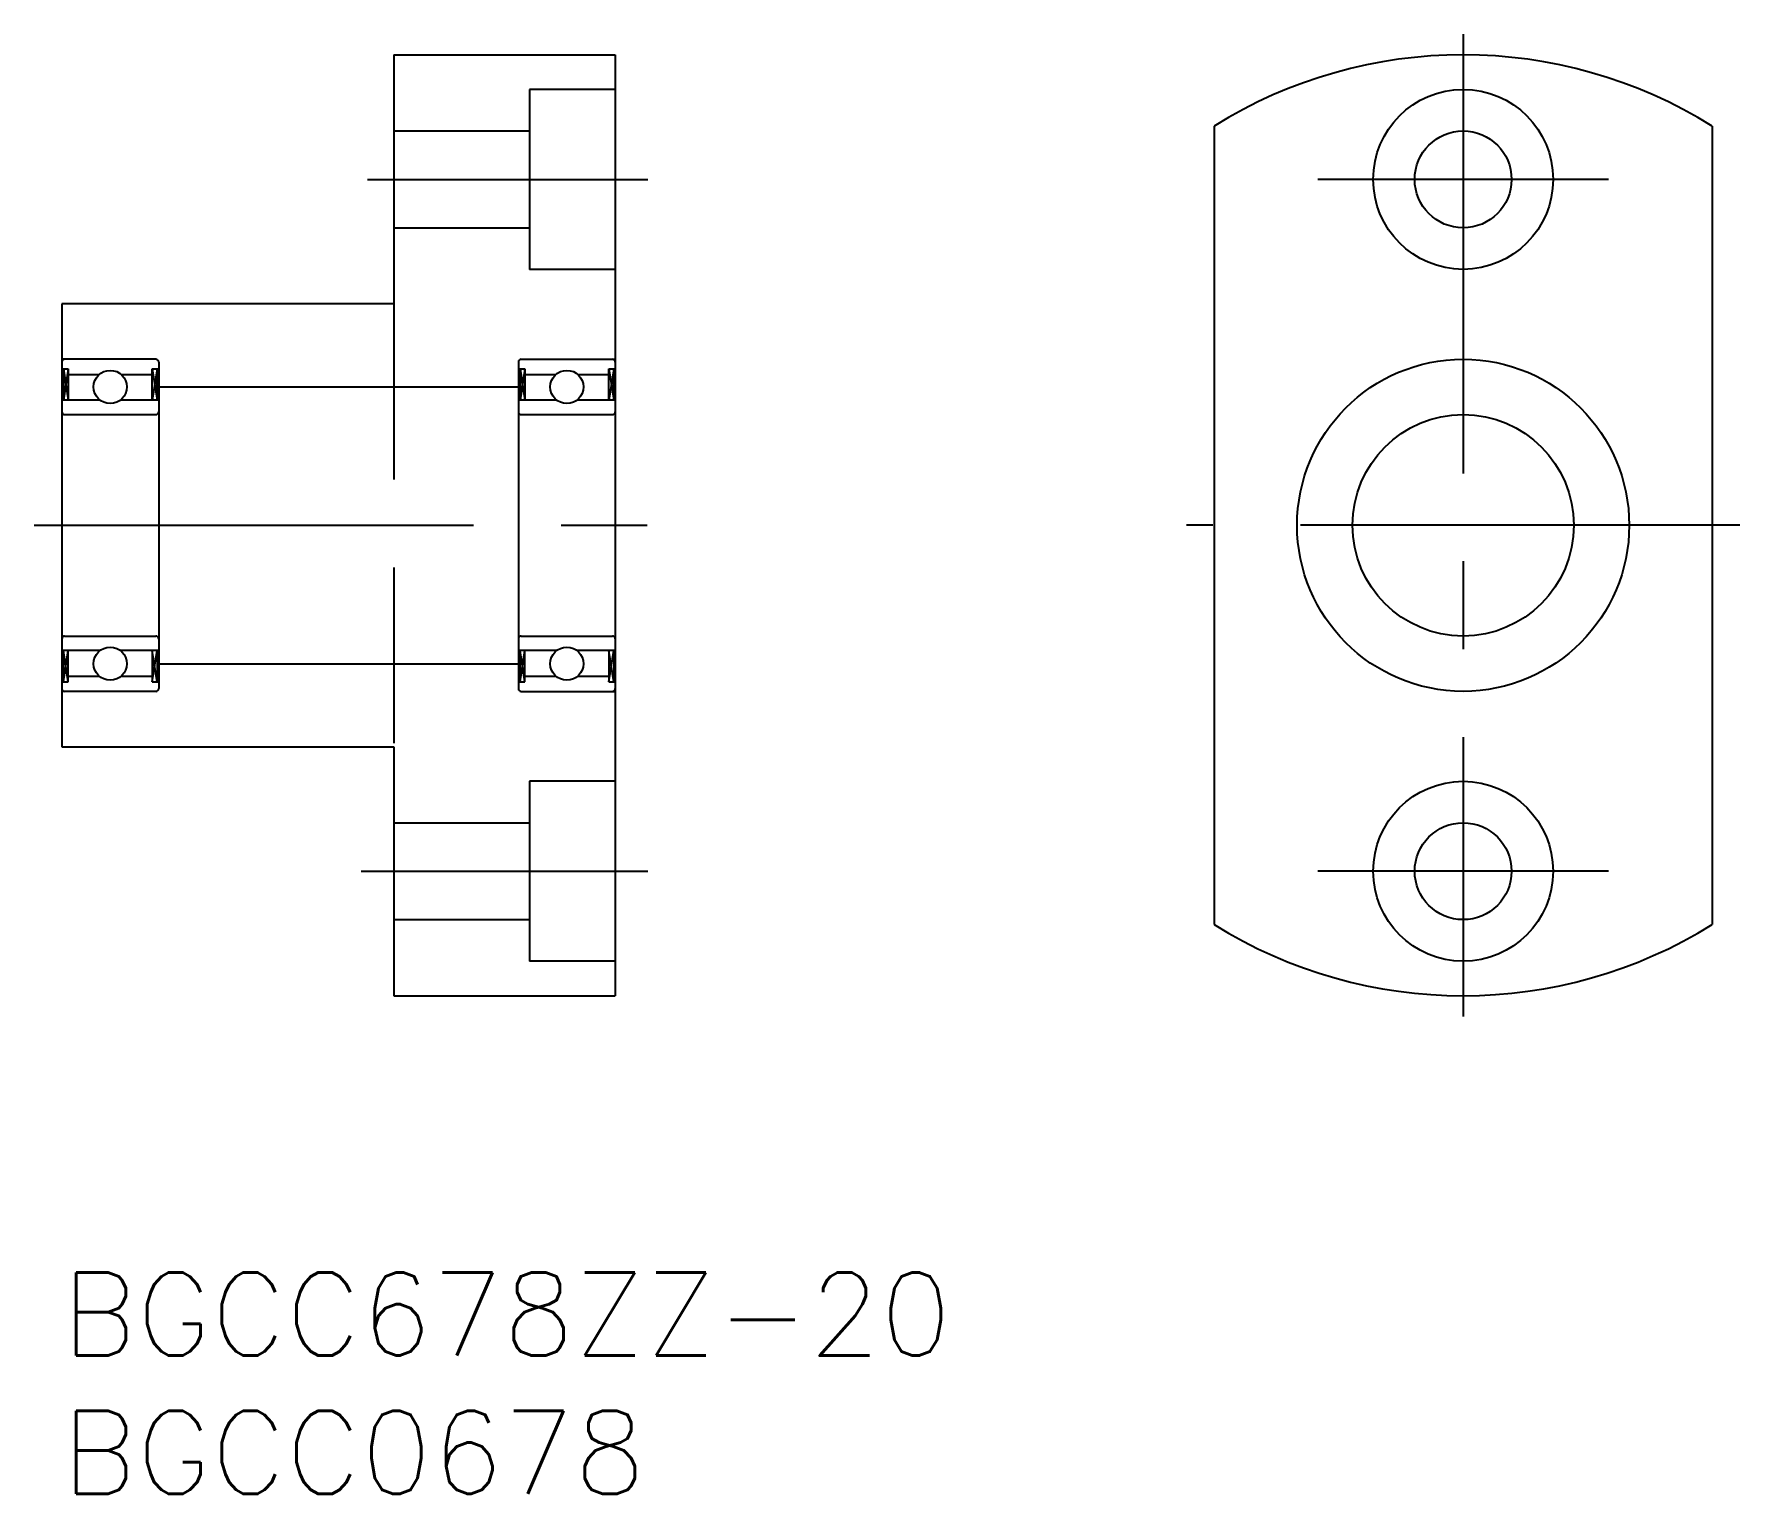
# Model space of a CAD drawing. Extents: x -1 to 60.6, y -8 to 44.8.
import ezdxf

# ---------------------------------------------------------------- set-up
doc = ezdxf.new("R2010")
doc.units = 0
doc.header["$LTSCALE"] = 0.5
doc.linetypes.add('CENTER', pattern=[50.8, 31.75, -6.35, 6.35, -6.35])
doc.linetypes.add('DASHED', pattern=[19.05, 12.7, -6.35])
for name, color, linetype in [('MSM_CENTER', 1, 'CENTER'), ('MSM_CONTINUOUS', 7, 'CONTINUOUS'), ('MSM_DASHED', 4, 'DASHED'), ('MSM_NARROW', 5, 'CONTINUOUS'), ('MSM_PART_NUMBER', 7, 'CONTINUOUS')]:
    doc.layers.add(name, color=color, linetype=linetype)
doc.styles.get("Standard").update_dxf_attribs({"font": 'txt.shx', "height": 3, "bigfont": 'bigfont.shx'})

msp = doc.modelspace()

# ---------------------------------------------------------------- linework, layer by layer
at = {"layer": 'MSM_CENTER'}
for p, q in [((50.637, 44.75), (50.637, 9.25)), ((11.042, 39.5), (21.176, 39.5)), ((55.887, 39.5), (45.387, 39.5)), ((-1.001, 27), (21.157, 27)), ((60.637, 27), (40.637, 27)), ((10.813, 14.5), (21.176, 14.5)), ((55.887, 14.5), (45.387, 14.5))]:
    msp.add_line(p, q, dxfattribs=at)
at = {"layer": 'MSM_CONTINUOUS'}
for p, q in [((12, 44), (20, 44)), ((12, 44), (12, 35)), ((20, 44), (20, 10)), ((16.9, 42.75), (16.9, 36.25)), ((20, 42.75), (16.9, 42.75)), ((41.637, 41.422), (41.637, 12.578)), ((59.637, 41.422), (59.637, 12.578)), ((12, 41.25), (16.9, 41.25)), ((12, 37.75), (16.9, 37.75)), ((20, 36.25), (16.9, 36.25)), ((0, 35), (0, 19)), ((12, 35), (0, 35)), ((3.4, 33), (0, 33)), ((3.5, 32.9), (3.5, 21.1)), ((16.5, 32.9), (16.5, 21.1)), ((16.6, 33), (20, 33)), ((0, 32.65), (0.232, 32.65)), ((0.058, 32.65), (0.058, 31.525)), ((0.232, 32.65), (0.232, 31.525)), ((0.232, 32.45), (1.353, 32.45)), ((2.147, 32.45), (3.268, 32.45)), ((3.268, 32.65), (3.5, 32.65)), ((3.268, 31.525), (3.268, 32.65)), ((3.442, 31.525), (3.442, 32.65)), ((16.5, 32.65), (16.732, 32.65)), ((16.558, 32.65), (16.558, 31.525)), ((16.732, 32.65), (16.732, 31.525)), ((16.732, 32.45), (17.853, 32.45)), ((18.647, 32.45), (19.768, 32.45)), ((19.768, 32.65), (20, 32.65)), ((19.768, 31.525), (19.768, 32.65)), ((19.942, 31.525), (19.942, 32.65)), ((1.383, 31.525), (0, 31.525)), ((3.5, 31.525), (2.117, 31.525)), ((3.5, 32), (16.5, 32)), ((17.883, 31.525), (16.5, 31.525)), ((20, 31.525), (18.617, 31.525)), ((0.1, 31), (3.4, 31)), ((16.6, 31), (19.9, 31)), ((0.1, 23), (3.4, 23)), ((16.6, 23), (19.9, 23)), ((1.383, 22.475), (0, 22.475)), ((0.058, 21.35), (0.058, 22.475)), ((0.232, 21.35), (0.232, 22.475)), ((3.5, 22.475), (2.117, 22.475)), ((3.268, 22.475), (3.268, 21.35)), ((3.442, 22.475), (3.442, 21.35)), ((17.883, 22.475), (16.5, 22.475)), ((16.558, 21.35), (16.558, 22.475)), ((16.732, 21.35), (16.732, 22.475)), ((20, 22.475), (18.617, 22.475)), ((19.768, 22.475), (19.768, 21.35)), ((19.942, 22.475), (19.942, 21.35)), ((3.5, 22), (16.5, 22)), ((0, 21.35), (0.232, 21.35)), ((3.4, 21), (0, 21)), ((0.232, 21.55), (1.353, 21.55)), ((2.147, 21.55), (3.268, 21.55)), ((3.268, 21.35), (3.5, 21.35)), ((16.5, 21.35), (16.732, 21.35)), ((16.6, 21), (20, 21)), ((16.732, 21.55), (17.853, 21.55)), ((18.647, 21.55), (19.768, 21.55)), ((19.768, 21.35), (20, 21.35)), ((0, 19), (12, 19)), ((12, 19), (12, 10)), ((20, 17.75), (16.9, 17.75)), ((16.9, 17.75), (16.9, 11.25)), ((12, 16.25), (16.9, 16.25)), ((12, 12.75), (16.9, 12.75)), ((20, 11.25), (16.9, 11.25)), ((12, 10), (20, 10))]:
    msp.add_line(p, q, dxfattribs=at)
for centre, radius in [((50.637, 39.5), 3.25), ((50.637, 39.5), 1.75), ((50.637, 27), 6), ((1.75, 32), 0.6), ((18.25, 32), 0.6), ((50.637, 27), 4), ((1.75, 22), 0.6), ((18.25, 22), 0.6), ((50.637, 14.5), 3.25), ((50.637, 14.5), 1.75)]:
    msp.add_circle(centre, radius, dxfattribs=at)
for centre, radius, start, end in [((50.637, 27), 17, 58.03428, 121.96572), ((0.1, 32.9), 0.1, 90, 180), ((3.4, 32.9), 0.1, 0, 90), ((16.6, 32.9), 0.1, 90, 180), ((19.9, 32.9), 0.1, 0, 90), ((0.1, 31.1), 0.1, 180, 270), ((3.4, 31.1), 0.1, 270, 0), ((16.6, 31.1), 0.1, 180, 270), ((19.9, 31.1), 0.1, 270, 0), ((0.1, 22.9), 0.1, 90, 180), ((3.4, 22.9), 0.1, 0, 90), ((16.6, 22.9), 0.1, 90, 180), ((19.9, 22.9), 0.1, 0, 90), ((0.1, 21.1), 0.1, 180, 270), ((3.4, 21.1), 0.1, 270, 0), ((16.6, 21.1), 0.1, 180, 270), ((19.9, 21.1), 0.1, 270, 0), ((50.637, 27), 17, 238.03428, 301.96572)]:
    msp.add_arc(centre, radius, start, end, dxfattribs=at)
at = {"layer": 'MSM_DASHED'}
msp.add_line((12, 35), (12, 19), dxfattribs=at)
at = {"layer": 'MSM_NARROW'}
for p, q in [((0.058, 32.65), (0.232, 31.525)), ((0.232, 32.65), (0.058, 31.525)), ((3.268, 32.65), (3.442, 31.525)), ((3.442, 32.65), (3.268, 31.525)), ((16.558, 32.65), (16.732, 31.525)), ((16.732, 32.65), (16.558, 31.525)), ((19.768, 32.65), (19.942, 31.525)), ((19.942, 32.65), (19.768, 31.525)), ((0.058, 21.35), (0.232, 22.475)), ((0.232, 21.35), (0.058, 22.475)), ((3.268, 21.35), (3.442, 22.475)), ((3.442, 21.35), (3.268, 22.475)), ((16.558, 21.35), (16.732, 22.475)), ((16.732, 21.35), (16.558, 22.475)), ((19.768, 21.35), (19.942, 22.475)), ((19.942, 21.35), (19.768, 22.475))]:
    msp.add_line(p, q, dxfattribs=at)

# ---------------------------------------------------------------- texts
at = {"layer": 'MSM_PART_NUMBER'}
for s, p in [('BGCC678ZZ-20', (0, -3)), ('BGCC0678', (0, -8))]:
    msp.add_text(s, height=3, dxfattribs=at).set_placement(p)

doc.saveas('drawing.dxf')
